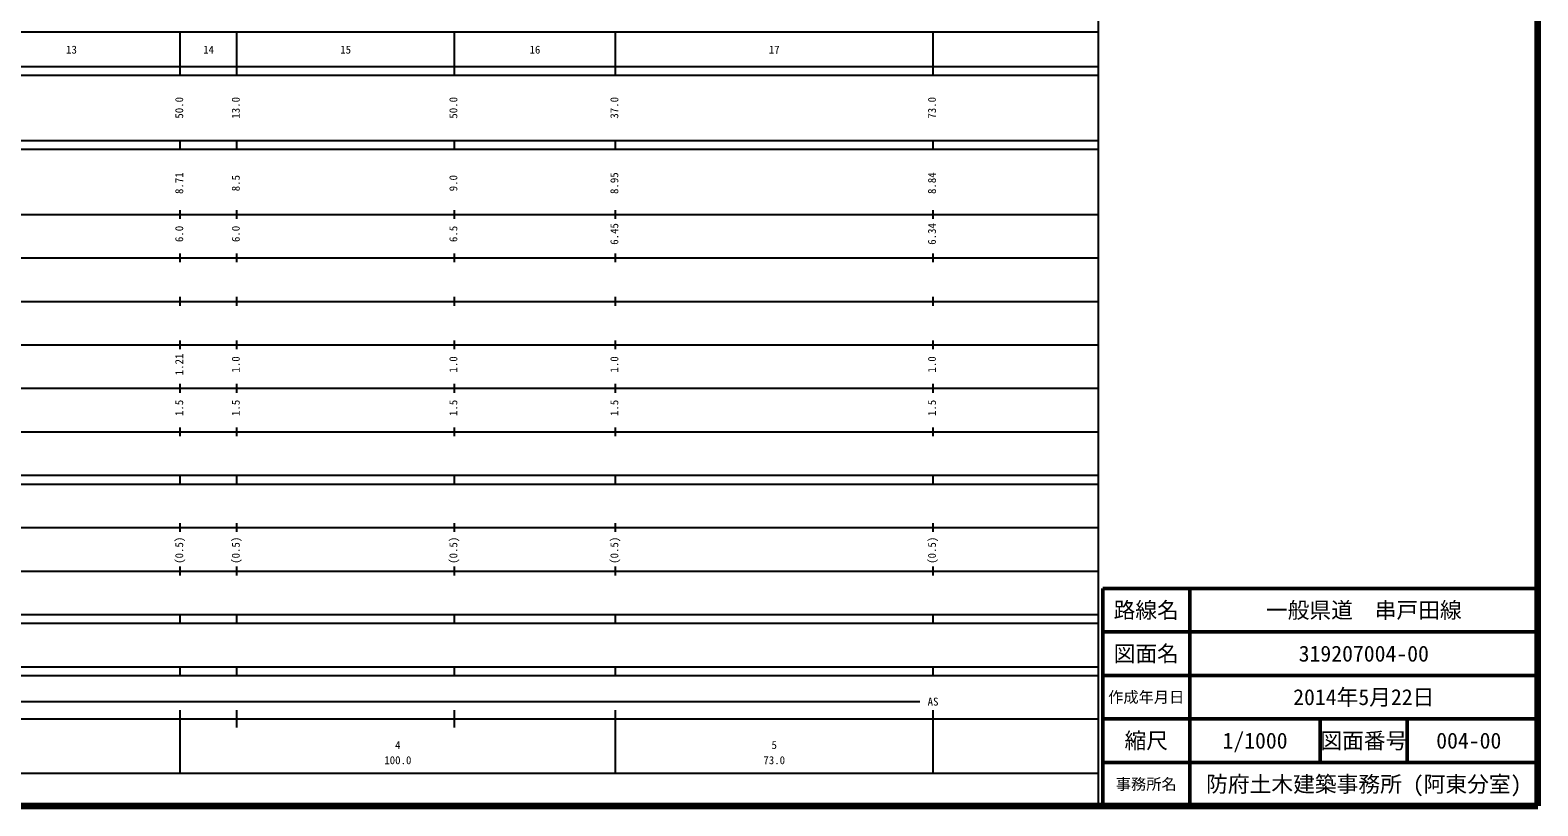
# Model space of a CAD drawing. Units: millimetres on the paper, enlarged 1000 times. Extents: x 40000 to 680000, y 20000 to 380000.
# Drawn here: x 333495 to 680000, y 20000 to 198357 of the extents above; entities that cross this region are included whole.
import ezdxf
from ezdxf.enums import TextEntityAlignment as Align

# ---------------------------------------------------------------- set-up
doc = ezdxf.new("R2010")
doc.units = ezdxf.units.MM
doc.header["$LTSCALE"] = 1000
for name, color, linetype, lineweight in [('M-TTL', 2, 'Continuous', 140), ('M-TTL-BAND', 7, 'Continuous', 25), ('M-TTL-FRAM', 2, 'Continuous', 50), ('M-TTL-LINE', 7, 'Continuous', 50)]:
    doc.layers.add(name, color=color, linetype=linetype, lineweight=lineweight)
doc.layers.add('M-TTL-TXT', color=7, linetype='Continuous')
doc.styles.add('ＭＳ ゴシック', font='')
doc.styles.get('ＭＳ ゴシック').set_extended_font_data('MS Gothic')

msp = doc.modelspace()

# ---------------------------------------------------------------- linework, layer by layer
at = {"layer": 'M-TTL'}
for p, q in [((680000, 20000), (680000, 380000)), ((40000, 20000), (680000, 20000))]:
    msp.add_line(p, q, dxfattribs=at)
at = {"layer": 'M-TTL-BAND'}
for p, q in [((579000, 20000), (579000, 370000)), ((68000, 198000), (579000, 198000)), ((368000, 188000), (368000, 198000)), ((381000, 188000), (381000, 198000)), ((431000, 188000), (431000, 198000)), ((468000, 188000), (468000, 198000)), ((541000, 188000), (541000, 198000)), ((40000, 190000), (579000, 190000)), ((40000, 188000), (579000, 188000)), ((40000, 173000), (579000, 173000)), ((40000, 171000), (579000, 171000)), ((368000, 171000), (368000, 173000)), ((381000, 171000), (381000, 173000)), ((431000, 171000), (431000, 173000)), ((468000, 171000), (468000, 173000)), ((541000, 171000), (541000, 173000)), ((40000, 156000), (579000, 156000)), ((368000, 155000), (368000, 157000)), ((381000, 155000), (381000, 157000)), ((431000, 155000), (431000, 157000)), ((468000, 155000), (468000, 157000)), ((541000, 155000), (541000, 157000)), ((46000, 146000), (579000, 146000)), ((368000, 145000), (368000, 147000)), ((381000, 145000), (381000, 147000)), ((431000, 145000), (431000, 147000)), ((468000, 145000), (468000, 147000)), ((541000, 145000), (541000, 147000)), ((52000, 136000), (579000, 136000)), ((368000, 135000), (368000, 137000)), ((381000, 135000), (381000, 137000)), ((431000, 135000), (431000, 137000)), ((468000, 135000), (468000, 137000)), ((541000, 135000), (541000, 137000)), ((46000, 126000), (579000, 126000)), ((368000, 125000), (368000, 127000)), ((381000, 125000), (381000, 127000)), ((431000, 125000), (431000, 127000)), ((468000, 125000), (468000, 127000)), ((541000, 125000), (541000, 127000)), ((52000, 116000), (579000, 116000)), ((368000, 115000), (368000, 117000)), ((381000, 115000), (381000, 117000)), ((431000, 115000), (431000, 117000)), ((468000, 115000), (468000, 117000)), ((541000, 115000), (541000, 117000)), ((46000, 106000), (579000, 106000)), ((368000, 105000), (368000, 107000)), ((381000, 105000), (381000, 107000)), ((431000, 105000), (431000, 107000)), ((468000, 105000), (468000, 107000)), ((541000, 105000), (541000, 107000)), ((40000, 96000), (579000, 96000)), ((40000, 94000), (579000, 94000)), ((368000, 94000), (368000, 96000)), ((381000, 94000), (381000, 96000)), ((431000, 94000), (431000, 96000)), ((468000, 94000), (468000, 96000)), ((541000, 94000), (541000, 96000)), ((49000, 84000), (579000, 84000)), ((368000, 83000), (368000, 85000)), ((381000, 83000), (381000, 85000)), ((431000, 83000), (431000, 85000)), ((468000, 83000), (468000, 85000)), ((541000, 83000), (541000, 85000)), ((40000, 74000), (579000, 74000)), ((368000, 73000), (368000, 75000)), ((381000, 73000), (381000, 75000)), ((431000, 73000), (431000, 75000)), ((468000, 73000), (468000, 75000)), ((541000, 73000), (541000, 75000)), ((40000, 64000), (579000, 64000)), ((368000, 62000), (368000, 64000)), ((381000, 62000), (381000, 64000)), ((431000, 62000), (431000, 64000)), ((468000, 62000), (468000, 64000)), ((541000, 62000), (541000, 64000)), ((40000, 62000), (579000, 62000)), ((40000, 52000), (579000, 52000)), ((368000, 50000), (368000, 52000)), ((381000, 50000), (381000, 52000)), ((431000, 50000), (431000, 52000)), ((468000, 50000), (468000, 52000)), ((541000, 50000), (541000, 52000)), ((40000, 50000), (579000, 50000)), ((71000, 44000), (538000, 44000)), ((368000, 27500), (368000, 42000)), ((381000, 38000), (381000, 42000)), ((431000, 38000), (431000, 42000)), ((468000, 27500), (468000, 42000)), ((541000, 27500), (541000, 42000)), ((40000, 40000), (579000, 40000)), ((68000, 27500), (579000, 27500))]:
    msp.add_line(p, q, dxfattribs=at)
at = {"layer": 'M-TTL-FRAM'}
for p, q in [((680000, 70000), (580000, 70000)), ((580000, 70000), (580000, 20000))]:
    msp.add_line(p, q, dxfattribs=at)
at = {"layer": 'M-TTL-LINE'}
for p, q in [((600000, 70000), (600000, 20000)), ((680000, 60000), (580000, 60000)), ((680000, 50000), (580000, 50000)), ((680000, 40000), (580000, 40000)), ((630000, 40000), (630000, 30000)), ((650000, 40000), (650000, 30000)), ((680000, 30000), (580000, 30000))]:
    msp.add_line(p, q, dxfattribs=at)

# ---------------------------------------------------------------- texts
at = {"layer": 'M-TTL-BAND', "style": 'ＭＳ ゴシック'}
for s, p in [('13', (343000, 192405)), ('14', (374500, 192405)), ('15', (406000, 192405)), ('16', (449500, 192405)), ('17', (504500, 192405)), ('AS', (541000, 42500)), ('4', (418000, 32523)), ('5', (504500, 32523)), ('100.0', (418000, 29033)), ('73.0', (504500, 29033))]:
    msp.add_text(s, height=1833, dxfattribs=at).set_placement(p, align=Align.BOTTOM_CENTER)
for s, p in [('50.0', (369213, 180500)), ('13.0', (382213, 180500)), ('50.0', (432213, 180500)), ('37.0', (469213, 180500)), ('73.0', (542213, 180500)), ('8.71', (369213, 163174)), ('8.5', (382213, 163174)), ('9.0', (432213, 163174)), ('8.95', (469213, 163174)), ('8.84', (542213, 163174)), ('6.0', (369213, 151500)), ('6.0', (382213, 151500)), ('6.5', (432213, 151500)), ('6.45', (469213, 151500)), ('6.34', (542213, 151500)), ('1.21', (369213, 121500)), ('1.0', (382213, 121500)), ('1.0', (432213, 121500)), ('1.0', (469213, 121500)), ('1.0', (542213, 121500)), ('1.5', (369213, 111500)), ('1.5', (382213, 111500)), ('1.5', (432213, 111500)), ('1.5', (469213, 111500)), ('1.5', (542213, 111500)), ('(0.5)', (369213, 78764)), ('(0.5)', (382213, 78764)), ('(0.5)', (432213, 78764)), ('(0.5)', (469213, 78764)), ('(0.5)', (542213, 78764))]:
    msp.add_text(s, height=1833, rotation=90, dxfattribs=at).set_placement(p, align=Align.BOTTOM_CENTER)
at = {"layer": 'M-TTL-TXT', "style": 'ＭＳ ゴシック'}
for s, height, p in [('路線名', 3666, (590000, 65000)), ('路線名', 3666, (590000, 65000)), ('一般県道\u3000串戸田線', 3666, (640000, 65000)), ('図面名', 3666, (590000, 55000)), ('図面名', 3666, (590000, 55000)), ('319207004-00', 3666, (640000, 55000)), ('作成年月日', 2566, (590000, 45000)), ('作成年月日', 2566, (590000, 45000)), ('2014年5月22日', 3666, (640000, 45000)), ('縮尺', 3666, (590000, 35000)), ('縮尺', 3666, (590000, 35000)), ('1/1000', 3666, (615000, 35000)), ('図面番号', 3666, (640000, 35000)), ('図面番号', 3666, (640000, 35000)), ('004-00', 3666, (664125, 35000)), ('事務所名', 2566, (590000, 25000)), ('事務所名', 2566, (590000, 25000)), ('防府土木建築事務所 (阿東分室)', 3666, (640000, 25000))]:
    msp.add_text(s, height=height, dxfattribs=at).set_placement(p, align=Align.MIDDLE_CENTER)

doc.saveas('drawing.dxf')
